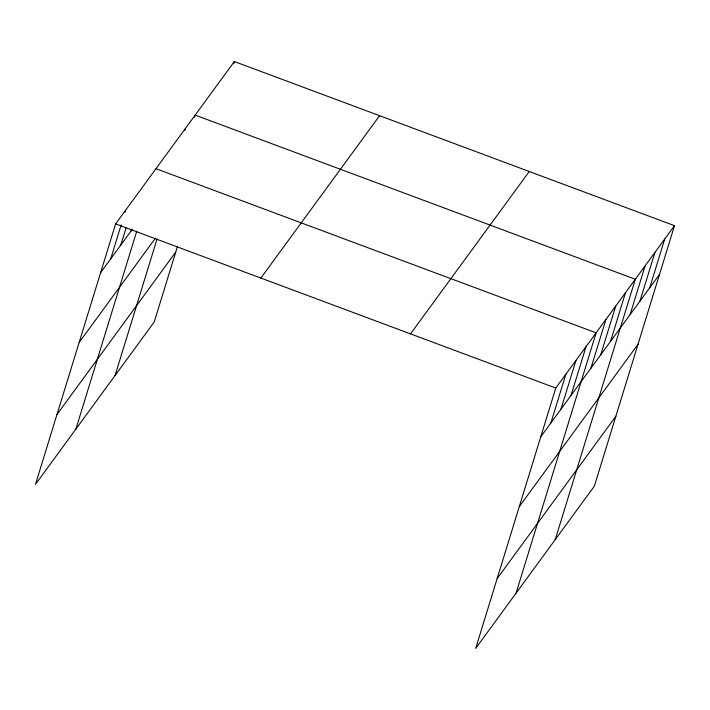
<?xml version="1.0" encoding="UTF-8"?>
<svg xmlns="http://www.w3.org/2000/svg" width="710" height="710" viewBox="0 0 710 710"><rect width="100%" height="100%" fill="white"/><g stroke="black" fill="none" stroke-linecap="round" stroke-linejoin="round"><path stroke-width="1.06" d="M674.5 225.673L555.761 388.042L475.647 648.47L594.376 486.101L674.5 225.673L234.353 61.53L115.623 223.898L35.5 484.327L154.239 321.958L177.358 246.814M110.716 258.839L121.144 224.928M125.058 212.21L125.714 210.098M120.806 245.039L126.025 228.087M130.897 231.238L131.554 229.117M75.872 429.124L136.764 231.194M184.724 130.622L185.381 128.51M115.055 375.546L157.061 239.004M194.522 117.23L195.17 115.109L635.317 279.252L555.202 539.689M233.705 63.651L234.353 61.53M550.862 422.983L565.852 374.232M560.953 409.182L575.952 360.431M571.044 395.381L586.043 346.631M516.019 593.267L596.134 332.83L155.987 168.696M590.933 368.179L605.932 319.438M600.731 354.787L615.73 306.045M610.529 341.395L625.519 292.644M630.116 314.601L645.115 265.859M639.914 301.209L654.913 252.467M649.712 287.816L664.702 239.066M100.625 272.64L132.166 229.516M79.129 342.495L155.419 238.178M56.986 414.471L175.725 252.103M260.863 278.063L379.601 115.695M410.513 333.869L529.252 171.509M540.772 436.783L659.501 274.415M519.276 506.638L638.015 344.27M497.133 578.615L615.872 416.246M115.623 223.898L555.761 388.042"/></g></svg>
